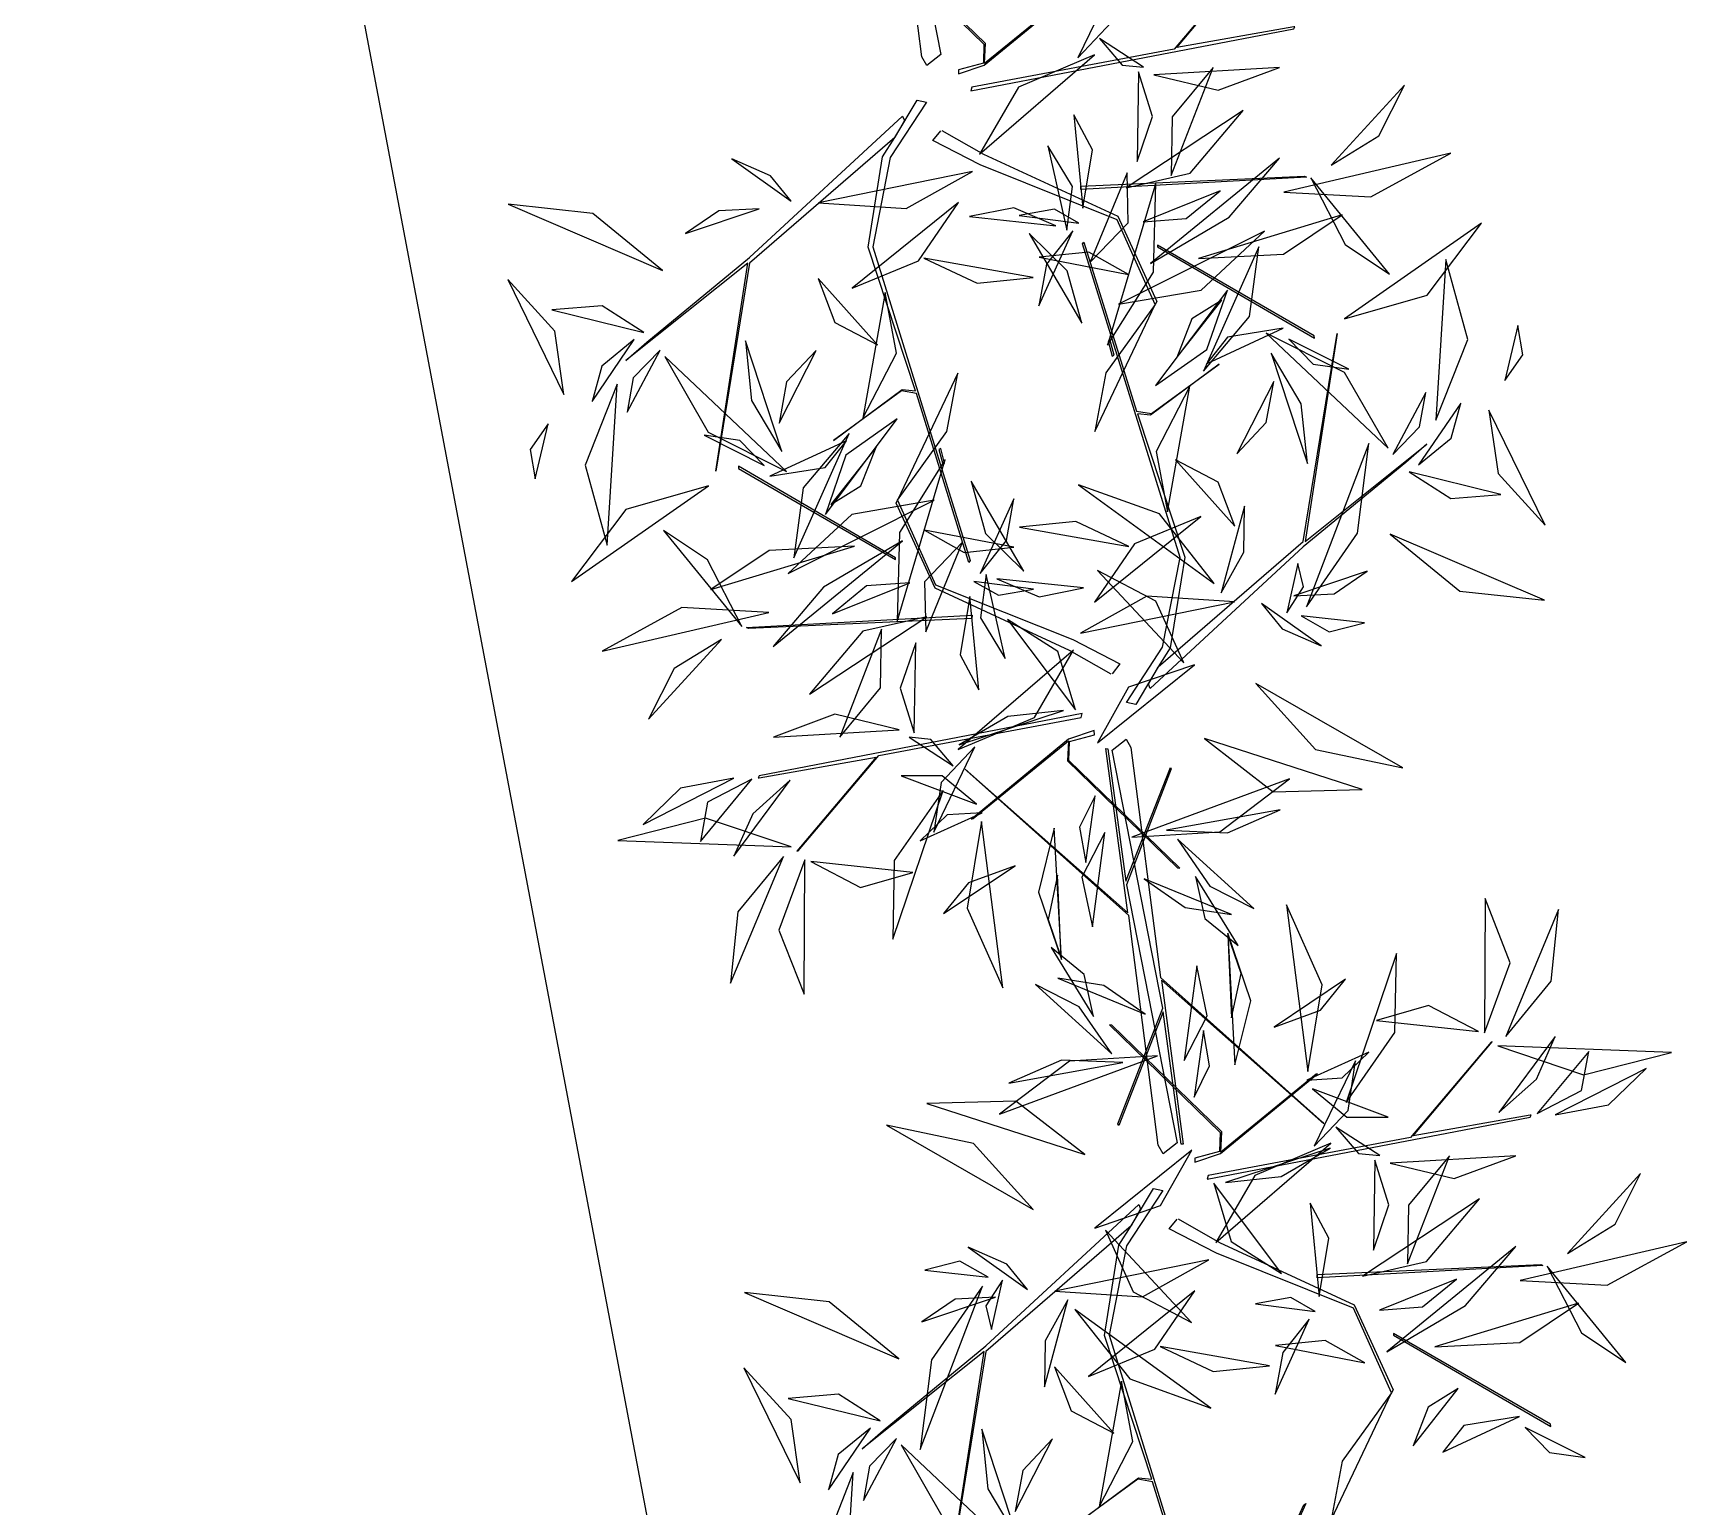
# Model space of a CAD drawing. Header units: centimetres. Extents: x 197412 to 267601, y -375791 to -305433.
# Drawn here: x 229966 to 231869, y -368267 to -366572 of the extents above; entities that cross this region are included whole.
import ezdxf

# ---------------------------------------------------------------- set-up
doc = ezdxf.new("R2010")
doc.units = ezdxf.units.CM
doc.layers.add('3-BAT C-Niveau 0', color=250, linetype='Continuous')

# ---------------------------------------------------------------- blocks, each defined once
blk = doc.blocks.new('Groupe-201-1')
at = {"linetype": 'Continuous', "flags": 128}
for points in [[(14832.52, -49416.1), (14851.22, -49432.64), (14848.7, -49413.74), (14848.94, -49413.76), (14851, -49428.99), (14856.13, -49415.92), (14856.22, -49416.08), (14851.06, -49429.41), (14856.89, -49459.09), (14855.28, -49460.35), (14854.73, -49459.38), (14851.33, -49432.93), (14832.7, -49416.29)], [(14858.94, -49461.34), (14861.89, -49460.33), (14873.06, -49451.17), (14872.88, -49451.2), (14861.93, -49460.15), (14862.03, -49457.84), (14849.37, -49445.56), (14849.1, -49445.52), (14861.85, -49457.92), (14861.79, -49460.1), (14858.93, -49460.86)], [(14855.24, -49464.58), (14851.07, -49470.95), (14849.07, -49481.23), (14860.29, -49517.33), (14860.12, -49517.54), (14854.08, -49498.09), (14852.37, -49497.81), (14844.56, -49503.5), (14852.46, -49497.65), (14853.97, -49497.8), (14848.53, -49481.28), (14850.2, -49470.88), (14851.59, -49468.66), (14834.89, -49483.1), (14831, -49507.04), (14834.69, -49483.1), (14820.67, -49494.29), (14823.09, -49492.19), (14834.89, -49482.46), (14852.5, -49466.18), (14852.7, -49466.69), (14851.59, -49468.66), (14854.18, -49464.35)], [(14898.75, -49473.09), (14898.97, -49473.21), (14872.99, -49474.63), (14873.01, -49474.24)], [(14878.26, -49533.64), (14882.42, -49527.28), (14884.42, -49516.99), (14873.2, -49480.89), (14873.37, -49480.69), (14879.42, -49500.14), (14881.12, -49500.41), (14888.94, -49494.73), (14881.03, -49500.58), (14879.53, -49500.43), (14884.96, -49516.95), (14883.29, -49527.35), (14881.91, -49529.57), (14898.6, -49515.13), (14902.49, -49491.19), (14898.8, -49515.12), (14912.82, -49503.93), (14910.4, -49506.04), (14898.6, -49515.76), (14880.99, -49532.05), (14880.8, -49531.54), (14881.91, -49529.57), (14879.32, -49533.87)], [(14881.81, -49481.03), (14881.81, -49481.22), (14899.9, -49491.74), (14899.86, -49491.48)], [(14851.68, -49517.19), (14851.69, -49517.01), (14833.6, -49506.48), (14833.63, -49506.75)], [(14834.75, -49525.13), (14834.52, -49525.01), (14860.5, -49523.6), (14860.48, -49523.98)], [(14874.56, -49536.89), (14871.6, -49537.89), (14860.44, -49547.06), (14860.61, -49547.02), (14871.57, -49538.07), (14871.46, -49540.38), (14884.12, -49552.66), (14884.39, -49552.71), (14871.64, -49540.31), (14871.7, -49538.13), (14874.57, -49537.36)], [(14859.71, -49541.32), (14878.41, -49557.86), (14875.89, -49538.96), (14876.13, -49538.98), (14878.19, -49554.21), (14883.32, -49541.14), (14883.41, -49541.3), (14878.25, -49554.64), (14884.08, -49584.31), (14882.47, -49585.58), (14881.92, -49584.6), (14878.52, -49558.15), (14859.89, -49541.51)], [(14900.97, -49582.13), (14882.28, -49565.59), (14884.79, -49584.48), (14884.55, -49584.47), (14882.49, -49569.24), (14877.37, -49582.31), (14877.28, -49582.15), (14882.43, -49568.81), (14876.6, -49539.14), (14878.21, -49537.87), (14878.76, -49538.84), (14882.17, -49565.3), (14900.8, -49581.94)], [(14886.13, -49586.56), (14889.08, -49585.55), (14900.25, -49576.39), (14900.07, -49576.42), (14889.12, -49585.38), (14889.22, -49583.06), (14876.56, -49570.79), (14876.29, -49570.74), (14889.04, -49583.14), (14888.98, -49585.32), (14886.12, -49586.08)], [(14882.43, -49589.8), (14878.26, -49596.17), (14876.26, -49606.46), (14887.48, -49642.56), (14887.31, -49642.76), (14881.27, -49623.31), (14879.56, -49623.03), (14871.75, -49628.72), (14879.65, -49622.87), (14881.16, -49623.02), (14875.72, -49606.5), (14877.39, -49596.1), (14878.78, -49593.88), (14862.08, -49608.32), (14858.19, -49632.26), (14861.88, -49608.32), (14847.86, -49619.52), (14850.28, -49617.41), (14862.08, -49607.68), (14879.69, -49591.4), (14879.89, -49591.91), (14878.78, -49593.88), (14881.37, -49589.58)], [(14925.94, -49598.32), (14926.16, -49598.43), (14900.18, -49599.85), (14900.2, -49599.46)], [(14909, -49606.25), (14909, -49606.44), (14927.09, -49616.96), (14927.05, -49616.7)], [(14895.53, -49644.13), (14892.41, -49644.28), (14878.67, -49639.83), (14878.84, -49639.8), (14892.31, -49644.12), (14891.37, -49642.01), (14898.66, -49625.95), (14898.9, -49625.82), (14891.57, -49642.02), (14892.42, -49644.03), (14895.36, -49643.69)]]:
    blk.add_lwpolyline(points, close=True, dxfattribs=at)
for points in [[(14897.52, -49455.92), (14884.04, -49458.28), (14893.16, -49447.45), (14893.02, -49447.51), (14883.73, -49458.49), (14860.46, -49462.84), (14860.34, -49463.29), (14897.51, -49456.14), (14897.62, -49455.9), (14897.55, -49455.91)], [(14857, -49467.83), (14861.79, -49470.57), (14877.27, -49477.72), (14881.74, -49487.51), (14881.57, -49487.86), (14877.2, -49478.11), (14861.42, -49471.81), (14855.98, -49469), (14856.9, -49467.88)], [(14876.5, -49530.4), (14871.71, -49527.66), (14856.23, -49520.51), (14851.75, -49510.71), (14851.93, -49510.37), (14856.29, -49520.11), (14872.07, -49526.42), (14877.51, -49529.22), (14876.6, -49530.35)], [(14835.98, -49542.31), (14849.46, -49539.95), (14840.33, -49550.77), (14840.47, -49550.72), (14849.77, -49539.74), (14873.03, -49535.39), (14873.16, -49534.94), (14835.99, -49542.09), (14835.87, -49542.33), (14835.94, -49542.31)], [(14924.71, -49581.14), (14911.23, -49583.5), (14920.35, -49572.68), (14920.21, -49572.73), (14910.92, -49583.71), (14887.65, -49588.06), (14887.53, -49588.51), (14924.7, -49581.36), (14924.81, -49581.12), (14924.74, -49581.14)], [(14884.19, -49593.05), (14888.98, -49595.79), (14904.46, -49602.94), (14908.93, -49612.73), (14908.76, -49613.08), (14904.39, -49603.33), (14888.61, -49597.03), (14883.17, -49594.22), (14884.09, -49593.1)]]:
    blk.add_lwpolyline(points, dxfattribs=at)
at = {"linetype": 'Continuous'}
for points in [[(14872.67, -49459.48, -207.06), (14876.56, -49455.36, -208.24), (14877.42, -49449.65, -209.24), (14877.42, -49449.65, -209.24), (14872.67, -49459.48, -207.06)], [(14875.17, -49457.27, -177.75), (14877.75, -49460.31, -175.38), (14880.23, -49460.57, -172.12), (14880.23, -49460.57, -172.12), (14875.17, -49457.27, -177.75)], [(14874.59, -49459.15, -178.9), (14865.82, -49462.86, -176.01), (14861.34, -49470.58, -172.29), (14861.34, -49470.58, -172.29), (14874.59, -49459.15, -178.9)], [(14874.59, -49459.15, -178.9), (14865.82, -49462.86, -176.01), (14861.34, -49470.58, -172.29), (14861.34, -49470.58, -172.29), (14874.59, -49459.15, -178.9)], [(14879.48, -49471.42, -229.03), (14881.27, -49466.23, -227.48), (14879.65, -49461.09, -225.66), (14879.65, -49461.09, -225.66), (14879.48, -49471.42, -229.03)], [(14881.4, -49461.44, -200.41), (14888.79, -49463.22, -200.32), (14895.86, -49460.59, -200.54), (14895.86, -49460.59, -200.54), (14881.4, -49461.44, -200.41)], [(14888.22, -49460.6, -189.87), (14883.52, -49466.26, -186.93), (14883.4, -49473.03, -183.27), (14883.4, -49473.03, -183.27), (14888.22, -49460.6, -189.87)], [(14901.82, -49471.82, -215.73), (14907.29, -49468.46, -216.78), (14910.23, -49462.64, -215.22), (14910.23, -49462.64, -215.22), (14901.82, -49471.82, -215.73)], [(14901.82, -49471.82, -215.73), (14907.29, -49468.46, -216.78), (14910.23, -49462.64, -215.22), (14910.23, -49462.64, -215.22), (14901.82, -49471.82, -215.73)], [(14873.25, -49476.78, -198.87), (14874.35, -49470.05, -195.41), (14872.21, -49466.04, -190.33), (14872.21, -49466.04, -190.33), (14873.25, -49476.78, -198.87)], [(14878.21, -49474.43, -233.25), (14885.58, -49472.76, -238.65), (14891.7, -49465.54, -241.93), (14891.7, -49465.54, -241.93), (14878.21, -49474.43, -233.25)], [(14839.69, -49475.96, -171.59), (14837.3, -49473.05, -169.03), (14832.85, -49471.1, -167.96), (14832.85, -49471.1, -167.96), (14839.69, -49475.96, -171.59)], [(14871.39, -49479.3, -183.73), (14872.03, -49474.3, -181.29), (14869.2, -49469.62, -179.52), (14869.2, -49469.62, -179.52), (14871.39, -49479.3, -183.73)], [(14881.01, -49483.16, -210.1), (14890.09, -49477.83, -209.96), (14895.87, -49471.03, -205.95), (14895.87, -49471.03, -205.95), (14881.01, -49483.16, -210.1)], [(14896.38, -49474.93, -223.19), (14906.39, -49475.49, -225.59), (14915.56, -49470.47, -225.79), (14915.56, -49470.47, -225.79), (14896.38, -49474.93, -223.19)], [(14896.38, -49474.93, -223.19), (14906.39, -49475.49, -225.59), (14915.56, -49470.47, -225.79), (14915.56, -49470.47, -225.79), (14896.38, -49474.93, -223.19)], [(14842.82, -49476.15, -176.08), (14852.9, -49476.82, -174.79), (14860.54, -49472.55, -170.69), (14860.54, -49472.55, -170.69), (14842.82, -49476.15, -176.08)], [(14874.09, -49483, -194.21), (14878.46, -49478.47, -192.81), (14878.32, -49472.71, -190.06), (14878.32, -49472.71, -190.06), (14874.09, -49483, -194.21)], [(14874.09, -49483, -194.21), (14878.46, -49478.47, -192.81), (14878.32, -49472.71, -190.06), (14878.32, -49472.71, -190.06), (14874.09, -49483, -194.21)], [(14876.09, -49492.54, -206.43), (14881.37, -49484.14, -204.4), (14881.63, -49473.88, -204.36), (14881.63, -49473.88, -204.36), (14876.09, -49492.54, -206.43)], [(14876.09, -49492.54, -206.43), (14881.37, -49484.14, -204.4), (14881.63, -49473.88, -204.36), (14881.63, -49473.88, -204.36), (14876.09, -49492.54, -206.43)], [(14880.17, -49478.36, -207.72), (14885.14, -49477.98, -206.62), (14889.04, -49474.78, -205.86), (14889.04, -49474.78, -205.86), (14880.17, -49478.36, -207.72)], [(14899.47, -49473.3, -214.21), (14903.43, -49480.97, -211.43), (14908.51, -49484.36, -206.15), (14908.51, -49484.36, -206.15), (14899.47, -49473.3, -214.21)], [(14824.89, -49483.95, -223.66), (14816.87, -49477.4, -222.36), (14807.13, -49476.33, -219.58), (14807.13, -49476.33, -219.58), (14824.89, -49483.95, -223.66)], [(14835.99, -49476.85, -172.05), (14831.36, -49477.07, -171.7), (14827.52, -49479.68, -172.02), (14827.52, -49479.68, -172.02), (14835.99, -49476.85, -172.05)], [(14835.99, -49476.85, -172.05), (14831.36, -49477.07, -171.7), (14827.52, -49479.68, -172.02), (14827.52, -49479.68, -172.02), (14835.99, -49476.85, -172.05)], [(14846.68, -49485.98, -205.3), (14854.32, -49482.83, -204.92), (14858.92, -49476.12, -203.9), (14858.92, -49476.12, -203.9), (14846.68, -49485.98, -205.3)], [(14870.14, -49478.81, -183.47), (14865.3, -49476.73, -183.7), (14860.18, -49477.75, -184.07), (14860.18, -49477.75, -184.07), (14870.14, -49478.81, -183.47)], [(14870.14, -49478.81, -183.47), (14865.3, -49476.73, -183.7), (14860.18, -49477.75, -184.07), (14860.18, -49477.75, -184.07), (14870.14, -49478.81, -183.47)], [(14872.78, -49478.49, -202.35), (14869.97, -49476.91, -200.21), (14865.92, -49477.62, -199.09), (14865.92, -49477.62, -199.09), (14872.78, -49478.49, -202.35)], [(14886.53, -49482.57, -221.24), (14896.33, -49482.06, -218.96), (14903.06, -49477.56, -214.31), (14903.06, -49477.56, -214.31), (14886.53, -49482.57, -221.24)], [(14903.34, -49489.51, -215.07), (14912.85, -49486.78, -213.8), (14919.1, -49478.51, -214.42), (14919.1, -49478.51, -214.42), (14903.34, -49489.51, -215.07)], [(14873.11, -49490.03, -199.98), (14871.44, -49484, -200.36), (14867.06, -49479.69, -199.46), (14867.06, -49479.69, -199.46), (14873.11, -49490.03, -199.98)], [(14872.08, -49479.39, -202.12), (14869.04, -49483.23, -201.54), (14868.18, -49488.02, -202.14), (14868.18, -49488.02, -202.14), (14872.08, -49479.39, -202.12)], [(14877.34, -49487.83, -194.97), (14886.85, -49486.21, -192.57), (14894.15, -49479.41, -191.31), (14894.15, -49479.41, -191.31), (14877.34, -49487.83, -194.97)], [(14854.96, -49482.54, -185.42), (14861.06, -49485.4, -185.31), (14867.53, -49484.76, -184.01), (14867.53, -49484.76, -184.01), (14854.96, -49482.54, -185.42)], [(14878.49, -49484.41, -199.77), (14873.92, -49481.85, -197.57), (14868.21, -49482.43, -196.35), (14868.21, -49482.43, -196.35), (14878.49, -49484.41, -199.77)], [(14887.13, -49495.52, -201.48), (14892.42, -49489.26, -202.35), (14893.5, -49481.22, -201.76), (14893.5, -49481.22, -201.76), (14887.13, -49495.52, -201.48)], [(14913.86, -49501.19, -228.35), (14917.53, -49491.89, -229.1), (14915, -49482.67, -232.12), (14915, -49482.67, -232.12), (14913.86, -49501.19, -228.35)], [(14813.54, -49498.21, -212.86), (14812.47, -49490.94, -209.91), (14807.06, -49484.98, -208.14), (14807.06, -49484.98, -208.14), (14813.54, -49498.21, -212.86)], [(14813.54, -49498.21, -212.86), (14812.47, -49490.94, -209.91), (14807.06, -49484.98, -208.14), (14807.06, -49484.98, -208.14), (14813.54, -49498.21, -212.86)], [(14842.78, -49484.87, -184.69), (14844.7, -49489.94, -183.17), (14849.61, -49492.5, -181.63), (14849.61, -49492.5, -181.63), (14842.78, -49484.87, -184.69)], [(14881.6, -49497.2, -207.16), (14887.52, -49493.03, -205.48), (14889.87, -49486.21, -203.83), (14889.87, -49486.21, -203.83), (14881.6, -49497.2, -207.16)], [(14881.6, -49497.2, -207.16), (14887.52, -49493.03, -205.48), (14889.87, -49486.21, -203.83), (14889.87, -49486.21, -203.83), (14881.6, -49497.2, -207.16)], [(14822.72, -49491.09, -232.48), (14817.92, -49488.03, -232.45), (14812.15, -49488.49, -231.83), (14812.15, -49488.49, -231.83), (14822.72, -49491.09, -232.48)], [(14847.94, -49500.96, -188.89), (14851.8, -49493.46, -185.79), (14850.5, -49486.5, -181.22), (14850.5, -49486.5, -181.22), (14847.94, -49500.96, -188.89)], [(14881.57, -49487.86, -197.23), (14875.9, -49495.73, -194.28), (14874.63, -49502.47, -188.42), (14874.63, -49502.47, -188.42), (14881.57, -49487.86, -197.23)], [(14889.24, -49487.37, -218.46), (14885.78, -49489.52, -216.39), (14884.05, -49493.96, -215.43), (14884.05, -49493.96, -215.43), (14889.24, -49487.37, -218.46)], [(14821.63, -49491.91, -232.75), (14817.88, -49494.97, -233.5), (14816.79, -49499.02, -235.42), (14816.79, -49499.02, -235.42), (14821.63, -49491.91, -232.75)], [(14834.41, -49492.05, -196.26), (14835.13, -49498.92, -195.05), (14838.61, -49504.77, -196.39), (14838.61, -49504.77, -196.39), (14834.41, -49492.05, -196.26)], [(14876.6, -49493.79, -203.84), (14876.83, -49493.68, -203.87), (14876.38, -49492.01, -202.04), (14876.17, -49492.1, -202.02), (14876.6, -49493.79, -203.84)], [(14896.29, -49490.6, -202.5), (14889.89, -49491.63, -200.11), (14887.46, -49494.68, -195.35), (14887.46, -49494.68, -195.35), (14896.29, -49490.6, -202.5)], [(14908.36, -49504.39, -228.97), (14903.36, -49495.67, -227.8), (14894.35, -49491.15, -227.09), (14894.35, -49491.15, -227.09), (14908.36, -49504.39, -228.97)], [(14896.93, -49491.84, -211.6), (14899.73, -49494.73, -211.07), (14903.83, -49495.31, -211.1), (14903.83, -49495.31, -211.1), (14896.93, -49491.84, -211.6)], [(14921.79, -49496.62, -211.21), (14923.85, -49493.67, -209.03), (14923.27, -49490.29, -206.71), (14923.27, -49490.29, -206.71), (14921.79, -49496.62, -211.21)], [(14921.79, -49496.62, -211.21), (14923.85, -49493.67, -209.03), (14923.27, -49490.29, -206.71), (14923.27, -49490.29, -206.71), (14921.79, -49496.62, -211.21)], [(14824.59, -49493.12, -229.3), (14821.5, -49496.31, -228.25), (14820.81, -49500.25, -226.49), (14820.81, -49500.25, -226.49), (14824.59, -49493.12, -229.3)], [(14825.13, -49493.84, -228.97), (14830.13, -49502.56, -227.8), (14839.14, -49507.08, -227.09), (14839.14, -49507.08, -227.09), (14825.13, -49493.84, -228.97)], [(14842.54, -49493.17, -195.33), (14839.16, -49496.78, -195.1), (14838.28, -49501.5, -194.26), (14838.28, -49501.5, -194.26), (14842.54, -49493.17, -195.33)], [(14899.09, -49506.17, -196.26), (14898.37, -49499.31, -195.05), (14894.89, -49493.45, -196.39), (14894.89, -49493.45, -196.39), (14899.09, -49506.17, -196.26)], [(14851.93, -49510.37, -197.23), (14857.6, -49502.49, -194.28), (14858.87, -49495.75, -188.42), (14858.87, -49495.75, -188.42), (14851.93, -49510.37, -197.23)], [(14819.64, -49497.04, -228.35), (14815.96, -49506.34, -229.1), (14818.49, -49515.56, -232.12), (14818.49, -49515.56, -232.12), (14819.64, -49497.04, -228.35)], [(14885.56, -49497.27, -188.89), (14881.69, -49504.77, -185.79), (14882.99, -49511.73, -181.22), (14882.99, -49511.73, -181.22), (14885.56, -49497.27, -188.89)], [(14890.95, -49505.05, -195.33), (14894.33, -49501.45, -195.1), (14895.21, -49496.72, -194.26), (14895.21, -49496.72, -194.26), (14890.95, -49505.05, -195.33)], [(14908.9, -49505.11, -229.3), (14911.99, -49501.92, -228.25), (14912.69, -49497.98, -226.49), (14912.69, -49497.98, -226.49), (14908.9, -49505.11, -229.3)], [(14911.87, -49506.32, -232.75), (14915.61, -49503.26, -233.5), (14916.71, -49499.2, -235.42), (14916.71, -49499.2, -235.42), (14911.87, -49506.32, -232.75)], [(14811.71, -49501.6, -211.21), (14809.64, -49504.55, -209.03), (14810.22, -49507.94, -206.71), (14810.22, -49507.94, -206.71), (14811.71, -49501.6, -211.21)], [(14811.71, -49501.6, -211.21), (14809.64, -49504.55, -209.03), (14810.22, -49507.94, -206.71), (14810.22, -49507.94, -206.71), (14811.71, -49501.6, -211.21)], [(14851.89, -49501.02, -207.16), (14845.97, -49505.2, -205.48), (14843.62, -49512.01, -203.83), (14843.62, -49512.01, -203.83), (14851.89, -49501.02, -207.16)], [(14851.89, -49501.02, -207.16), (14845.97, -49505.2, -205.48), (14843.62, -49512.01, -203.83), (14843.62, -49512.01, -203.83), (14851.89, -49501.02, -207.16)], [(14919.95, -49500.02, -212.86), (14921.02, -49507.29, -209.91), (14926.43, -49513.25, -208.14), (14926.43, -49513.25, -208.14), (14919.95, -49500.02, -212.86)], [(14919.95, -49500.02, -212.86), (14921.02, -49507.29, -209.91), (14926.43, -49513.25, -208.14), (14926.43, -49513.25, -208.14), (14919.95, -49500.02, -212.86)], [(14836.57, -49506.38, -211.6), (14833.76, -49503.5, -211.07), (14829.66, -49502.91, -211.1), (14829.66, -49502.91, -211.1), (14836.57, -49506.38, -211.6)], [(14846.36, -49502.71, -201.48), (14841.07, -49508.96, -202.35), (14840, -49517.01, -201.76), (14840, -49517.01, -201.76), (14846.36, -49502.71, -201.48)], [(14837.21, -49507.62, -202.5), (14843.6, -49506.6, -200.11), (14846.03, -49503.55, -195.35), (14846.03, -49503.55, -195.35), (14837.21, -49507.62, -202.5)], [(14844.25, -49510.86, -218.46), (14847.71, -49508.71, -216.39), (14849.44, -49504.27, -215.43), (14849.44, -49504.27, -215.43), (14844.25, -49510.86, -218.46)], [(14856.89, -49504.44, -203.84), (14856.66, -49504.54, -203.87), (14857.11, -49506.22, -202.04), (14857.33, -49506.12, -202.02), (14856.89, -49504.44, -203.84)], [(14898.99, -49522.63, -212.64), (14904.84, -49514.17, -211.07), (14906.15, -49503.84, -212.06), (14906.15, -49503.84, -212.06), (14898.99, -49522.63, -212.64)], [(14898.99, -49522.63, -212.64), (14904.84, -49514.17, -211.07), (14906.15, -49503.84, -212.06), (14906.15, -49503.84, -212.06), (14898.99, -49522.63, -212.64)], [(14857.4, -49505.68, -206.43), (14852.13, -49514.09, -204.4), (14851.86, -49524.34, -204.36), (14851.86, -49524.34, -204.36), (14857.4, -49505.68, -206.43)], [(14857.4, -49505.68, -206.43), (14852.13, -49514.09, -204.4), (14851.86, -49524.34, -204.36), (14851.86, -49524.34, -204.36), (14857.4, -49505.68, -206.43)], [(14890.71, -49513.35, -184.69), (14888.8, -49508.29, -183.17), (14883.88, -49505.72, -181.63), (14883.88, -49505.72, -181.63), (14890.71, -49513.35, -184.69)], [(14910.77, -49507.13, -232.48), (14915.57, -49510.2, -232.45), (14921.34, -49509.73, -231.83), (14921.34, -49509.73, -231.83), (14910.77, -49507.13, -232.48)], [(14830.16, -49508.72, -215.07), (14820.64, -49511.45, -213.8), (14814.39, -49519.72, -214.42), (14814.39, -49519.72, -214.42), (14830.16, -49508.72, -215.07)], [(14860.39, -49508.19, -199.98), (14862.05, -49514.23, -200.36), (14866.43, -49518.54, -199.46), (14866.43, -49518.54, -199.46), (14860.39, -49508.19, -199.98)], [(14888.35, -49519.95, -204.31), (14882.05, -49511.96, -204.16), (14872.72, -49508.61, -202.67), (14872.72, -49508.61, -202.67), (14888.35, -49519.95, -204.31)], [(14856.15, -49510.39, -194.97), (14846.65, -49512.02, -192.57), (14839.34, -49518.82, -191.31), (14839.34, -49518.82, -191.31), (14856.15, -49510.39, -194.97)], [(14861.41, -49518.83, -202.12), (14864.45, -49515, -201.54), (14865.31, -49510.21, -202.14), (14865.31, -49510.21, -202.14), (14861.41, -49518.83, -202.12)], [(14889.16, -49521.05, -204.62), (14891.78, -49516.36, -205.07), (14891.85, -49511.05, -204.23), (14891.85, -49511.05, -204.23), (14889.16, -49521.05, -204.62)], [(14878.53, -49515.69, -185.42), (14872.43, -49512.83, -185.31), (14865.96, -49513.47, -184.01), (14865.96, -49513.47, -184.01), (14878.53, -49515.69, -185.42)], [(14886.81, -49512.25, -205.3), (14879.17, -49515.39, -204.92), (14874.58, -49522.11, -203.9), (14874.58, -49522.11, -203.9), (14886.81, -49512.25, -205.3)], [(14834.02, -49524.93, -214.21), (14830.06, -49517.26, -211.43), (14824.98, -49513.87, -206.15), (14824.98, -49513.87, -206.15), (14834.02, -49524.93, -214.21)], [(14855.01, -49513.82, -199.77), (14859.57, -49516.38, -197.57), (14865.28, -49515.8, -196.35), (14865.28, -49515.8, -196.35), (14855.01, -49513.82, -199.77)], [(14908.6, -49514.27, -223.66), (14916.62, -49520.83, -222.36), (14926.37, -49521.89, -219.58), (14926.37, -49521.89, -219.58), (14908.6, -49514.27, -223.66)], [(14846.97, -49515.66, -221.24), (14837.16, -49516.16, -218.96), (14830.44, -49520.66, -214.31), (14830.44, -49520.66, -214.31), (14846.97, -49515.66, -221.24)], [(14852.49, -49515.06, -210.1), (14843.4, -49520.4, -209.96), (14837.62, -49527.2, -205.95), (14837.62, -49527.2, -205.95), (14852.49, -49515.06, -210.1)], [(14859.4, -49515.22, -194.21), (14855.03, -49519.76, -192.81), (14855.17, -49525.51, -190.06), (14855.17, -49525.51, -190.06), (14859.4, -49515.22, -194.21)], [(14859.4, -49515.22, -194.21), (14855.03, -49519.76, -192.81), (14855.17, -49525.51, -190.06), (14855.17, -49525.51, -190.06), (14859.4, -49515.22, -194.21)], [(14884.84, -49529.08, -217.22), (14881.65, -49522, -219.34), (14874.94, -49518.47, -221.55), (14874.94, -49518.47, -221.55), (14884.84, -49529.08, -217.22)], [(14896.69, -49523.35, -212.09), (14898.61, -49520.35, -209.87), (14897.98, -49517.67, -207.1), (14897.98, -49517.67, -207.1), (14896.69, -49523.35, -212.09)], [(14896.69, -49523.35, -212.09), (14898.61, -49520.35, -209.87), (14897.98, -49517.67, -207.1), (14897.98, -49517.67, -207.1), (14896.69, -49523.35, -212.09)], [(14897.5, -49521.38, -172.05), (14902.14, -49521.16, -171.7), (14905.97, -49518.54, -172.02), (14905.97, -49518.54, -172.02), (14897.5, -49521.38, -172.05)], [(14897.5, -49521.38, -172.05), (14902.14, -49521.16, -171.7), (14905.97, -49518.54, -172.02), (14905.97, -49518.54, -172.02), (14897.5, -49521.38, -172.05)], [(14853.32, -49519.87, -207.72), (14848.36, -49520.25, -206.62), (14844.45, -49523.45, -205.86), (14844.45, -49523.45, -205.86), (14853.32, -49519.87, -207.72)], [(14860.71, -49519.73, -202.35), (14863.52, -49521.32, -200.21), (14867.57, -49520.61, -199.09), (14867.57, -49520.61, -199.09), (14860.71, -49519.73, -202.35)], [(14862.11, -49518.93, -183.73), (14861.47, -49523.92, -181.29), (14864.29, -49528.61, -179.52), (14864.29, -49528.61, -179.52), (14862.11, -49518.93, -183.73)], [(14863.36, -49519.42, -183.47), (14868.2, -49521.5, -183.7), (14873.32, -49520.48, -184.07), (14873.32, -49520.48, -184.07), (14863.36, -49519.42, -183.47)], [(14863.36, -49519.42, -183.47), (14868.2, -49521.5, -183.7), (14873.32, -49520.48, -184.07), (14873.32, -49520.48, -184.07), (14863.36, -49519.42, -183.47)], [(14860.24, -49521.45, -198.87), (14859.14, -49528.18, -195.41), (14861.28, -49532.18, -190.33), (14861.28, -49532.18, -190.33), (14860.24, -49521.45, -198.87)], [(14890.67, -49522.08, -176.08), (14880.59, -49521.41, -174.79), (14872.96, -49525.67, -170.69), (14872.96, -49525.67, -170.69), (14890.67, -49522.08, -176.08)], [(14893.8, -49522.26, -171.59), (14896.19, -49525.17, -169.03), (14900.65, -49527.13, -167.96), (14900.65, -49527.13, -167.96), (14893.8, -49522.26, -171.59)], [(14837.11, -49523.3, -223.19), (14827.11, -49522.74, -225.59), (14817.94, -49527.76, -225.79), (14817.94, -49527.76, -225.79), (14837.11, -49523.3, -223.19)], [(14837.11, -49523.3, -223.19), (14827.11, -49522.74, -225.59), (14817.94, -49527.76, -225.79), (14817.94, -49527.76, -225.79), (14837.11, -49523.3, -223.19)], [(14855.28, -49523.8, -233.25), (14847.91, -49525.46, -238.65), (14841.79, -49532.68, -241.93), (14841.79, -49532.68, -241.93), (14855.28, -49523.8, -233.25)], [(14872.38, -49534.49, -200.73), (14870.36, -49527.79, -197.34), (14864.58, -49524.09, -193.77), (14864.58, -49524.09, -193.77), (14872.38, -49534.49, -200.73)], [(14872.38, -49534.49, -200.73), (14870.36, -49527.79, -197.34), (14864.58, -49524.09, -193.77), (14864.58, -49524.09, -193.77), (14872.38, -49534.49, -200.73)], [(14898.34, -49523.69, -213.12), (14901.58, -49525.53, -210.71), (14905.64, -49524.49, -208.62), (14905.64, -49524.49, -208.62), (14898.34, -49523.69, -213.12)], [(14898.34, -49523.69, -213.12), (14901.58, -49525.53, -210.71), (14905.64, -49524.49, -208.62), (14905.64, -49524.49, -208.62), (14898.34, -49523.69, -213.12)], [(14845.28, -49537.63, -189.87), (14849.97, -49531.97, -186.93), (14850.09, -49525.2, -183.27), (14850.09, -49525.2, -183.27), (14845.28, -49537.63, -189.87)], [(14831.68, -49526.41, -215.73), (14826.2, -49529.76, -216.78), (14823.27, -49535.59, -215.22), (14823.27, -49535.59, -215.22), (14831.68, -49526.41, -215.73)], [(14831.68, -49526.41, -215.73), (14826.2, -49529.76, -216.78), (14823.27, -49535.59, -215.22), (14823.27, -49535.59, -215.22), (14831.68, -49526.41, -215.73)], [(14854.02, -49526.8, -229.03), (14852.23, -49532, -227.48), (14853.84, -49537.14, -225.66), (14853.84, -49537.14, -225.66), (14854.02, -49526.8, -229.03)], [(14858.91, -49539.08, -178.9), (14867.68, -49535.37, -176.01), (14872.16, -49527.65, -172.29), (14872.16, -49527.65, -172.29), (14858.91, -49539.08, -178.9)], [(14858.91, -49539.08, -178.9), (14867.68, -49535.37, -176.01), (14872.16, -49527.65, -172.29), (14872.16, -49527.65, -172.29), (14858.91, -49539.08, -178.9)], [(14886.07, -49529.33, -210.57), (14878.5, -49531.91, -206.9), (14874.91, -49538.29, -202.54), (14874.91, -49538.29, -202.54), (14886.07, -49529.33, -210.57)], [(14893.16, -49531.48, -220.09), (14900.02, -49539.07, -220.53), (14910.04, -49541.18, -219.34), (14910.04, -49541.18, -219.34), (14893.16, -49531.48, -220.09)], [(14852.1, -49536.79, -200.41), (14844.71, -49535.01, -200.32), (14837.64, -49537.64, -200.54), (14837.64, -49537.64, -200.54), (14852.1, -49536.79, -200.41)], [(14871.03, -49534.56, -200.44), (14864.61, -49535.26, -199.26), (14859, -49538.51, -200.49), (14859, -49538.51, -200.49), (14871.03, -49534.56, -200.44)], [(14858.33, -49540.95, -177.75), (14855.74, -49537.92, -175.38), (14853.26, -49537.66, -172.12), (14853.26, -49537.66, -172.12), (14858.33, -49540.95, -177.75)], [(14887.22, -49537.78, -220.85), (14895.14, -49543.93, -221.31), (14905.39, -49543.65, -222.56), (14905.39, -49543.65, -222.56), (14887.22, -49537.78, -220.85)], [(14860.82, -49538.75, -207.06), (14856.94, -49542.86, -208.24), (14856.08, -49548.57, -209.24), (14856.08, -49548.57, -209.24), (14860.82, -49538.75, -207.06)], [(14833.08, -49542.37, -174.84), (14826.96, -49543.51, -175.45), (14822.64, -49547.68, -176.76), (14822.64, -49547.68, -176.76), (14833.08, -49542.37, -174.84)], [(14835.15, -49542.49, -174.58), (14830.06, -49545.14, -172.2), (14829.25, -49549.64, -168.43), (14829.25, -49549.64, -168.43), (14835.15, -49542.49, -174.58)], [(14839.56, -49542.61, -186.97), (14835.26, -49546.46, -187.38), (14833.08, -49551.34, -185.5), (14833.08, -49551.34, -185.5), (14839.56, -49542.61, -186.97)], [(14861.01, -49545.36, -215.21), (14857.06, -49542.09, -213.09), (14852.33, -49542.09, -210.46), (14852.33, -49542.09, -210.46), (14861.01, -49545.36, -215.21)], [(14878.87, -49549.15, -225.36), (14888.99, -49548.52, -224.7), (14897.02, -49542.44, -224), (14897.02, -49542.44, -224), (14878.87, -49549.15, -225.36)], [(14857.15, -49543.77, -207.25), (14851.54, -49551.83, -205.29), (14851.37, -49560.9, -201.98), (14851.37, -49560.9, -201.98), (14857.15, -49543.77, -207.25)], [(14874.64, -49544.39, -197.01), (14872.87, -49547.99, -196.39), (14873.57, -49552.06, -196.61), (14873.57, -49552.06, -196.61), (14874.64, -49544.39, -197.01)], [(14839.69, -49550.27, -186.41), (14829.82, -49546.97, -187.61), (14819.72, -49549.54, -186.97), (14819.72, -49549.54, -186.97), (14839.69, -49550.27, -186.41)], [(14861.66, -49546.35, -179.83), (14857.61, -49546.59, -178.67), (14854.52, -49549.56, -177.99), (14854.52, -49549.56, -177.99), (14861.66, -49546.35, -179.83)], [(14882.85, -49548.36, -183.78), (14889.89, -49548.65, -183.14), (14895.95, -49546, -184.94), (14895.95, -49546, -184.94), (14882.85, -49548.36, -183.78)], [(14861.57, -49547.33, -179.52), (14859.91, -49557.32, -178.73), (14864.02, -49566.5, -177.91), (14864.02, -49566.5, -177.91), (14861.57, -49547.33, -179.52)], [(14869.95, -49548.12, -247.3), (14868.12, -49555.48, -244.69), (14870.77, -49563.24, -243.35), (14870.77, -49563.24, -243.35), (14869.95, -49548.12, -247.3)], [(14869.95, -49548.12, -247.3), (14868.12, -49555.48, -244.69), (14870.77, -49563.24, -243.35), (14870.77, -49563.24, -243.35), (14869.95, -49548.12, -247.3)], [(14875.77, -49548.61, -186.16), (14873.13, -49553.74, -185.75), (14874.34, -49559.48, -185.13), (14874.34, -49559.48, -185.13), (14875.77, -49548.61, -186.16)], [(14884.13, -49549.37, -176.88), (14887.86, -49554.79, -176.9), (14892.9, -49557.35, -174.04), (14892.9, -49557.35, -174.04), (14884.13, -49549.37, -176.88)], [(14838.79, -49551.37, -186.4), (14833.54, -49557.75, -186.75), (14832.7, -49565.95, -187), (14832.7, -49565.95, -187), (14838.79, -49551.37, -186.4)], [(14841.24, -49551.77, -182.25), (14838.27, -49559.85, -178.08), (14841.18, -49567.23, -173.29), (14841.18, -49567.23, -173.29), (14841.24, -49551.77, -182.25)], [(14841.94, -49551.94, -181.99), (14847.67, -49554.94, -181.12), (14853.67, -49553.21, -179.03), (14853.67, -49553.21, -179.03), (14841.94, -49551.94, -181.99)], [(14865.44, -49552.45, -210.84), (14860.1, -49554.4, -209.98), (14857.22, -49557.95, -207.2), (14857.22, -49557.95, -207.2), (14865.44, -49552.45, -210.84)], [(14870.33, -49553.52, -223.21), (14869.23, -49558.62, -222.61), (14870.76, -49563.05, -220.88), (14870.76, -49563.05, -220.88), (14870.33, -49553.52, -223.21)], [(14870.33, -49553.52, -223.21), (14869.23, -49558.62, -222.61), (14870.76, -49563.05, -220.88), (14870.76, -49563.05, -220.88), (14870.33, -49553.52, -223.21)], [(14880.28, -49553.93, -228.81), (14885.01, -49557.25, -229.15), (14890.33, -49558.06, -227.32), (14890.33, -49558.06, -227.32), (14880.28, -49553.93, -228.81)], [(14886.2, -49553.68, -161.32), (14887.29, -49558.5, -161.24), (14891.11, -49561.62, -160.95), (14891.11, -49561.62, -160.95), (14886.2, -49553.68, -161.32)], [(14919.44, -49571.67, -182.25), (14922.42, -49563.6, -178.08), (14919.51, -49556.22, -173.29), (14919.51, -49556.22, -173.29), (14919.44, -49571.67, -182.25)], [(14899.11, -49576.11, -179.52), (14900.77, -49566.13, -178.73), (14896.66, -49556.95, -177.91), (14896.66, -49556.95, -177.91), (14899.11, -49576.11, -179.52)], [(14921.9, -49572.08, -186.4), (14927.14, -49565.7, -186.75), (14927.98, -49557.49, -187), (14927.98, -49557.49, -187), (14921.9, -49572.08, -186.4)], [(14890.73, -49575.33, -247.3), (14892.56, -49567.97, -244.69), (14889.91, -49560.21, -243.35), (14889.91, -49560.21, -243.35), (14890.73, -49575.33, -247.3)], [(14890.73, -49575.33, -247.3), (14892.56, -49567.97, -244.69), (14889.91, -49560.21, -243.35), (14889.91, -49560.21, -243.35), (14890.73, -49575.33, -247.3)], [(14890.36, -49569.93, -223.21), (14891.45, -49564.83, -222.61), (14889.92, -49560.4, -220.88), (14889.92, -49560.4, -220.88), (14890.36, -49569.93, -223.21)], [(14890.36, -49569.93, -223.21), (14891.45, -49564.83, -222.61), (14889.92, -49560.4, -220.88), (14889.92, -49560.4, -220.88), (14890.36, -49569.93, -223.21)], [(14874.48, -49569.77, -161.32), (14873.39, -49564.95, -161.24), (14869.58, -49561.83, -160.95), (14869.58, -49561.83, -160.95), (14874.48, -49569.77, -161.32)], [(14884.91, -49574.84, -186.16), (14887.56, -49569.7, -185.75), (14886.34, -49563.97, -185.13), (14886.34, -49563.97, -185.13), (14884.91, -49574.84, -186.16)], [(14903.53, -49579.68, -207.25), (14909.15, -49571.62, -205.29), (14909.32, -49562.55, -201.98), (14909.32, -49562.55, -201.98), (14903.53, -49579.68, -207.25)], [(14876.56, -49574.07, -176.88), (14872.83, -49568.66, -176.9), (14867.78, -49566.1, -174.04), (14867.78, -49566.1, -174.04), (14876.56, -49574.07, -176.88)], [(14880.4, -49569.52, -228.81), (14875.67, -49566.2, -229.15), (14870.35, -49565.39, -227.32), (14870.35, -49565.39, -227.32), (14880.4, -49569.52, -228.81)], [(14895.25, -49571, -210.84), (14900.58, -49569.05, -209.98), (14903.47, -49565.5, -207.2), (14903.47, -49565.5, -207.2), (14895.25, -49571, -210.84)], [(14918.75, -49571.51, -181.99), (14913.01, -49568.51, -181.12), (14907.01, -49570.24, -179.03), (14907.01, -49570.24, -179.03), (14918.75, -49571.51, -181.99)], [(14886.04, -49579.05, -197.01), (14887.81, -49575.46, -196.39), (14887.11, -49571.39, -196.61), (14887.11, -49571.39, -196.61), (14886.04, -49579.05, -197.01)], [(14899.02, -49577.1, -179.83), (14903.07, -49576.85, -178.67), (14906.16, -49573.89, -177.99), (14906.16, -49573.89, -177.99), (14899.02, -49577.1, -179.83)], [(14920.99, -49573.17, -186.41), (14930.86, -49576.48, -187.61), (14940.96, -49573.91, -186.97), (14940.96, -49573.91, -186.97), (14920.99, -49573.17, -186.41)], [(14921.12, -49580.84, -186.97), (14925.43, -49576.99, -187.38), (14927.6, -49572.1, -185.5), (14927.6, -49572.1, -185.5), (14921.12, -49580.84, -186.97)], [(14925.53, -49580.96, -174.58), (14930.62, -49578.31, -172.2), (14931.44, -49573.81, -168.43), (14931.44, -49573.81, -168.43), (14925.53, -49580.96, -174.58)], [(14881.81, -49574.29, -225.36), (14871.7, -49574.92, -224.7), (14863.66, -49581.01, -224), (14863.66, -49581.01, -224), (14881.81, -49574.29, -225.36)], [(14877.83, -49575.08, -183.78), (14870.79, -49574.8, -183.14), (14864.74, -49577.45, -184.94), (14864.74, -49577.45, -184.94), (14877.83, -49575.08, -183.78)], [(14899.86, -49584.7, -207.06), (14903.75, -49580.58, -208.24), (14904.61, -49574.88, -209.24), (14904.61, -49574.88, -209.24), (14899.86, -49584.7, -207.06)], [(14927.6, -49581.08, -174.84), (14933.73, -49579.94, -175.45), (14938.04, -49575.77, -176.76), (14938.04, -49575.77, -176.76), (14927.6, -49581.08, -174.84)], [(14873.47, -49585.67, -220.85), (14865.54, -49579.52, -221.31), (14855.29, -49579.8, -222.56), (14855.29, -49579.8, -222.56), (14873.47, -49585.67, -220.85)], [(14899.67, -49578.09, -215.21), (14903.63, -49581.36, -213.09), (14908.36, -49581.36, -210.46), (14908.36, -49581.36, -210.46), (14899.67, -49578.09, -215.21)], [(14867.53, -49591.97, -220.09), (14860.66, -49584.38, -220.53), (14850.65, -49582.27, -219.34), (14850.65, -49582.27, -219.34), (14867.53, -49591.97, -220.09)], [(14902.36, -49582.5, -177.75), (14904.94, -49585.53, -175.38), (14907.42, -49585.79, -172.12), (14907.42, -49585.79, -172.12), (14902.36, -49582.5, -177.75)], [(14874.62, -49594.12, -210.57), (14882.19, -49591.53, -206.9), (14885.78, -49585.16, -202.54), (14885.78, -49585.16, -202.54), (14874.62, -49594.12, -210.57)], [(14901.78, -49584.37, -178.9), (14893.01, -49588.08, -176.01), (14888.53, -49595.8, -172.29), (14888.53, -49595.8, -172.29), (14901.78, -49584.37, -178.9)], [(14901.78, -49584.37, -178.9), (14893.01, -49588.08, -176.01), (14888.53, -49595.8, -172.29), (14888.53, -49595.8, -172.29), (14901.78, -49584.37, -178.9)], [(14889.65, -49588.89, -200.44), (14896.07, -49588.18, -199.26), (14901.68, -49584.94, -200.49), (14901.68, -49584.94, -200.49), (14889.65, -49588.89, -200.44)], [(14906.67, -49596.65, -229.03), (14908.46, -49591.45, -227.48), (14906.84, -49586.31, -225.66), (14906.84, -49586.31, -225.66), (14906.67, -49596.65, -229.03)], [(14908.59, -49586.66, -200.41), (14915.98, -49588.44, -200.32), (14923.05, -49585.81, -200.54), (14923.05, -49585.81, -200.54), (14908.59, -49586.66, -200.41)], [(14915.41, -49585.82, -189.87), (14910.71, -49591.48, -186.93), (14910.59, -49598.25, -183.27), (14910.59, -49598.25, -183.27), (14915.41, -49585.82, -189.87)], [(14888.3, -49588.96, -200.73), (14890.32, -49595.66, -197.34), (14896.1, -49599.36, -193.77), (14896.1, -49599.36, -193.77), (14888.3, -49588.96, -200.73)], [(14888.3, -49588.96, -200.73), (14890.32, -49595.66, -197.34), (14896.1, -49599.36, -193.77), (14896.1, -49599.36, -193.77), (14888.3, -49588.96, -200.73)], [(14929.01, -49597.04, -215.73), (14934.48, -49593.69, -216.78), (14937.42, -49587.86, -215.22), (14937.42, -49587.86, -215.22), (14929.01, -49597.04, -215.73)], [(14929.01, -49597.04, -215.73), (14934.48, -49593.69, -216.78), (14937.42, -49587.86, -215.22), (14937.42, -49587.86, -215.22), (14929.01, -49597.04, -215.73)], [(14905.4, -49599.65, -233.25), (14912.77, -49597.98, -238.65), (14918.89, -49590.76, -241.93), (14918.89, -49590.76, -241.93), (14905.4, -49599.65, -233.25)], [(14900.44, -49602, -198.87), (14901.54, -49595.27, -195.41), (14899.4, -49591.26, -190.33), (14899.4, -49591.26, -190.33), (14900.44, -49602, -198.87)], [(14875.84, -49594.37, -217.22), (14879.03, -49601.45, -219.34), (14885.74, -49604.98, -221.55), (14885.74, -49604.98, -221.55), (14875.84, -49594.37, -217.22)], [(14866.88, -49601.18, -171.59), (14864.49, -49598.27, -169.03), (14860.04, -49596.32, -167.96), (14860.04, -49596.32, -167.96), (14866.88, -49601.18, -171.59)], [(14908.2, -49608.38, -210.1), (14917.28, -49603.05, -209.96), (14923.06, -49596.25, -205.95), (14923.06, -49596.25, -205.95), (14908.2, -49608.38, -210.1)], [(14923.57, -49600.15, -223.19), (14933.58, -49600.71, -225.59), (14942.75, -49595.69, -225.79), (14942.75, -49595.69, -225.79), (14923.57, -49600.15, -223.19)], [(14923.57, -49600.15, -223.19), (14933.58, -49600.71, -225.59), (14942.75, -49595.69, -225.79), (14942.75, -49595.69, -225.79), (14923.57, -49600.15, -223.19)], [(14862.34, -49599.76, -213.12), (14859.1, -49597.92, -210.71), (14855.05, -49598.96, -208.62), (14855.05, -49598.96, -208.62), (14862.34, -49599.76, -213.12)], [(14862.34, -49599.76, -213.12), (14859.1, -49597.92, -210.71), (14855.05, -49598.96, -208.62), (14855.05, -49598.96, -208.62), (14862.34, -49599.76, -213.12)], [(14870.01, -49601.37, -176.08), (14880.09, -49602.04, -174.79), (14887.73, -49597.78, -170.69), (14887.73, -49597.78, -170.69), (14870.01, -49601.37, -176.08)], [(14926.66, -49598.52, -214.21), (14930.62, -49606.19, -211.43), (14935.7, -49609.58, -206.15), (14935.7, -49609.58, -206.15), (14926.66, -49598.52, -214.21)], [(14863.99, -49600.1, -212.09), (14862.07, -49603.09, -209.87), (14862.71, -49605.78, -207.1), (14862.71, -49605.78, -207.1), (14863.99, -49600.1, -212.09)], [(14863.99, -49600.1, -212.09), (14862.07, -49603.09, -209.87), (14862.71, -49605.78, -207.1), (14862.71, -49605.78, -207.1), (14863.99, -49600.1, -212.09)], [(14907.36, -49603.58, -207.72), (14912.33, -49603.2, -206.62), (14916.23, -49600, -205.86), (14916.23, -49600, -205.86), (14907.36, -49603.58, -207.72)], [(14852.08, -49609.18, -223.66), (14844.06, -49602.62, -222.36), (14834.32, -49601.55, -219.58), (14834.32, -49601.55, -219.58), (14852.08, -49609.18, -223.66)], [(14861.69, -49600.82, -212.64), (14855.84, -49609.27, -211.07), (14854.53, -49619.61, -212.06), (14854.53, -49619.61, -212.06), (14861.69, -49600.82, -212.64)], [(14861.69, -49600.82, -212.64), (14855.84, -49609.27, -211.07), (14854.53, -49619.61, -212.06), (14854.53, -49619.61, -212.06), (14861.69, -49600.82, -212.64)], [(14863.18, -49602.07, -172.05), (14858.55, -49602.29, -171.7), (14854.71, -49604.9, -172.02), (14854.71, -49604.9, -172.02), (14863.18, -49602.07, -172.05)], [(14863.18, -49602.07, -172.05), (14858.55, -49602.29, -171.7), (14854.71, -49604.9, -172.02), (14854.71, -49604.9, -172.02), (14863.18, -49602.07, -172.05)], [(14871.53, -49602.4, -204.62), (14868.9, -49607.09, -205.07), (14868.83, -49612.4, -204.23), (14868.83, -49612.4, -204.23), (14871.53, -49602.4, -204.62)], [(14873.87, -49611.2, -205.3), (14881.51, -49608.05, -204.92), (14886.11, -49601.34, -203.9), (14886.11, -49601.34, -203.9), (14873.87, -49611.2, -205.3)], [(14899.97, -49603.71, -202.35), (14897.16, -49602.13, -200.21), (14893.11, -49602.84, -199.09), (14893.11, -49602.84, -199.09), (14899.97, -49603.71, -202.35)], [(14872.33, -49603.49, -204.31), (14878.63, -49611.48, -204.16), (14887.96, -49614.84, -202.67), (14887.96, -49614.84, -202.67), (14872.33, -49603.49, -204.31)], [(14913.72, -49607.79, -221.24), (14923.52, -49607.28, -218.96), (14930.25, -49602.78, -214.31), (14930.25, -49602.78, -214.31), (14913.72, -49607.79, -221.24)], [(14899.27, -49604.62, -202.12), (14896.23, -49608.45, -201.54), (14895.37, -49613.24, -202.14), (14895.37, -49613.24, -202.14), (14899.27, -49604.62, -202.12)], [(14882.15, -49607.76, -185.42), (14888.25, -49610.62, -185.31), (14894.72, -49609.98, -184.01), (14894.72, -49609.98, -184.01), (14882.15, -49607.76, -185.42)], [(14905.68, -49609.63, -199.77), (14901.11, -49607.07, -197.57), (14895.4, -49607.65, -196.35), (14895.4, -49607.65, -196.35), (14905.68, -49609.63, -199.77)], [(14869.97, -49610.09, -184.69), (14871.89, -49615.16, -183.17), (14876.8, -49617.72, -181.63), (14876.8, -49617.72, -181.63), (14869.97, -49610.09, -184.69)], [(14840.73, -49623.43, -212.86), (14839.66, -49616.16, -209.91), (14834.25, -49610.2, -208.14), (14834.25, -49610.2, -208.14), (14840.73, -49623.43, -212.86)], [(14840.73, -49623.43, -212.86), (14839.66, -49616.16, -209.91), (14834.25, -49610.2, -208.14), (14834.25, -49610.2, -208.14), (14840.73, -49623.43, -212.86)], [(14875.13, -49626.18, -188.89), (14878.99, -49618.68, -185.79), (14877.69, -49611.72, -181.22), (14877.69, -49611.72, -181.22), (14875.13, -49626.18, -188.89)], [(14849.91, -49616.31, -232.48), (14845.11, -49613.25, -232.45), (14839.34, -49613.72, -231.83), (14839.34, -49613.72, -231.83), (14849.91, -49616.31, -232.48)], [(14908.76, -49613.08, -197.23), (14903.09, -49620.95, -194.28), (14901.82, -49627.69, -188.42), (14901.82, -49627.69, -188.42), (14908.76, -49613.08, -197.23)], [(14916.43, -49612.59, -218.46), (14912.97, -49614.74, -216.39), (14911.24, -49619.18, -215.43), (14911.24, -49619.18, -215.43), (14916.43, -49612.59, -218.46)], [(14848.82, -49617.13, -232.75), (14845.07, -49620.19, -233.5), (14843.98, -49624.24, -235.42), (14843.98, -49624.24, -235.42), (14848.82, -49617.13, -232.75)], [(14861.6, -49617.27, -196.26), (14862.32, -49624.14, -195.05), (14865.8, -49629.99, -196.39), (14865.8, -49629.99, -196.39), (14861.6, -49617.27, -196.26)], [(14923.48, -49615.82, -202.5), (14917.08, -49616.85, -200.11), (14914.65, -49619.9, -195.35), (14914.65, -49619.9, -195.35), (14923.48, -49615.82, -202.5)], [(14924.12, -49617.06, -211.6), (14926.92, -49619.95, -211.07), (14931.02, -49620.53, -211.1), (14931.02, -49620.53, -211.1), (14924.12, -49617.06, -211.6)], [(14851.78, -49618.34, -229.3), (14848.69, -49621.53, -228.25), (14848, -49625.47, -226.49), (14848, -49625.47, -226.49), (14851.78, -49618.34, -229.3)], [(14852.32, -49619.06, -228.97), (14857.32, -49627.78, -227.8), (14866.33, -49632.3, -227.09), (14866.33, -49632.3, -227.09), (14852.32, -49619.06, -228.97)], [(14869.73, -49618.39, -195.33), (14866.35, -49622, -195.1), (14865.47, -49626.72, -194.26), (14865.47, -49626.72, -194.26), (14869.73, -49618.39, -195.33)], [(14846.83, -49622.26, -228.35), (14843.15, -49631.56, -229.1), (14845.68, -49640.78, -232.12), (14845.68, -49640.78, -232.12), (14846.83, -49622.26, -228.35)]]:
    blk.add_polyline3d(points, dxfattribs=at)
blk = doc.blocks.new('Groupe-205-1')
blk.add_blockref('Groupe-201-1', (0, 0))
blk = doc.blocks.new('Groupe-206-1')
blk.add_blockref('Groupe-205-1', (0, 0))

msp = doc.modelspace()

# ---------------------------------------------------------------- linework, layer by layer
at = {"layer": '3-BAT C-Niveau 0', "flags": 128}
msp.add_lwpolyline([(224895.8, -367262.7), (230286.8, -366241.8), (230796.4, -368932.8), (225405.4, -369953.7)], close=True, dxfattribs=at)

# ---------------------------------------------------------------- block references
at = {"layer": '3-BAT C-Niveau 0', "xscale": 10, "yscale": 10, "zscale": 10}
msp.add_blockref('Groupe-206-1', (82441.7, 127994.6), dxfattribs=at)

doc.saveas('drawing.dxf')
